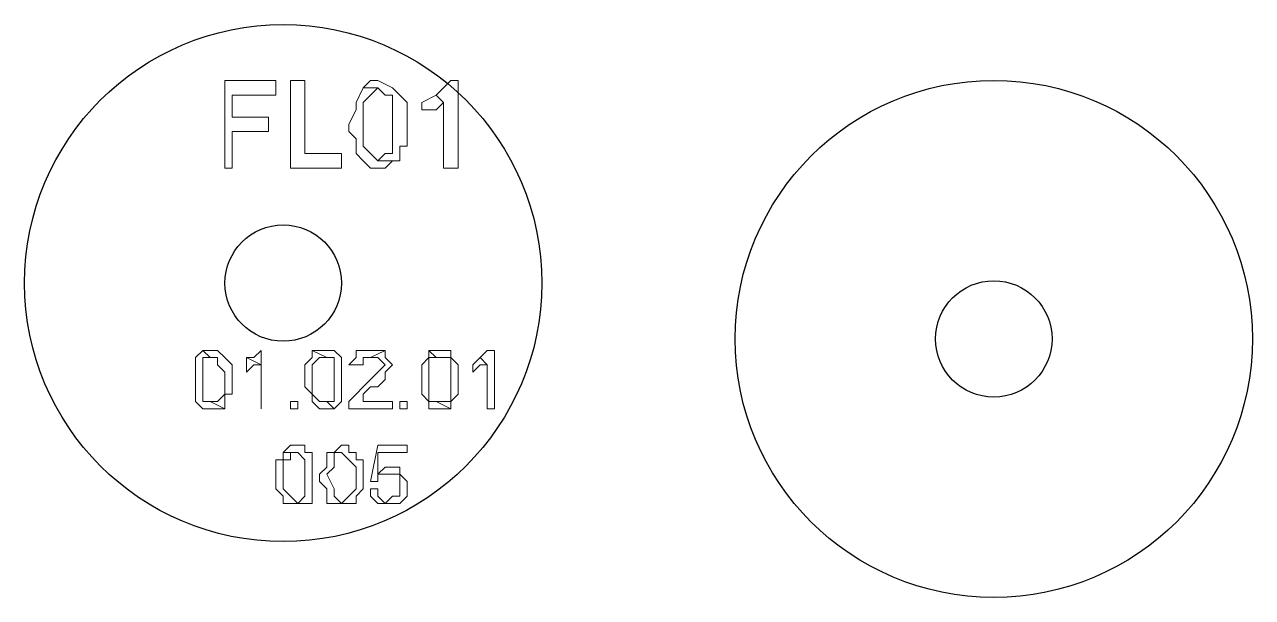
# Model space of a CAD drawing. Header units: millimetres. Extents: x 977 to 12288, y -94 to 5752.
# Drawn here: x 2786.63 to 2834.1, y 4410.48 to 4432.64 of the extents above; entities that cross this region are included whole.
import ezdxf

# ---------------------------------------------------------------- set-up
doc = ezdxf.new("R2010")
doc.units = ezdxf.units.MM

msp = doc.modelspace()

# ---------------------------------------------------------------- linework, layer by layer
at = {"color": 4, "lineweight": 0}
for points in [[(2796.33992618, 4430.4706714), (2794.36567149, 4430.4706714), (2794.36567149, 4427.08623479), (2794.64770788, 4427.08623479), (2794.64770788, 4428.49641671), (2796.0578898, 4428.49641671), (2796.0578898, 4429.06048948), (2794.64770788, 4429.06048948), (2794.64770788, 4429.90659863), (2796.33992618, 4429.90659863)], [(2797.46807172, 4430.4706714), (2796.90399895, 4430.4706714), (2796.90399895, 4427.08623479), (2798.87825364, 4427.08623479), (2798.87825364, 4427.65030756), (2797.46807172, 4427.65030756)], [(2799.72436279, 4430.18863501), (2799.72436279, 4430.18863501), (2799.44232641, 4429.62456224), (2799.44232641, 4429.62456224), (2799.44232641, 4429.34252586), (2799.16029003, 4428.77845309), (2799.16029003, 4428.49641671), (2799.44232641, 4428.21438032), (2799.44232641, 4427.65030756), (2799.72436279, 4427.36827117), (2800.00639918, 4427.08623479), (2800.28843556, 4427.08623479), (2800.57047195, 4427.08623479), (2800.85250833, 4427.36827117), (2800.28843556, 4427.36827117), (2800.28843556, 4427.36827117), (2800.00639918, 4427.65030756), (2799.72436279, 4427.93234394), (2799.72436279, 4428.21438032), (2799.72436279, 4428.77845309), (2799.72436279, 4429.06048948), (2799.72436279, 4429.62456224), (2800.00639918, 4429.90659863), (2800.00639918, 4429.90659863), (2800.28843556, 4430.18863501)], [(2800.28843556, 4430.4706714), (2800.00639918, 4430.4706714), (2799.72436279, 4430.18863501), (2800.28843556, 4430.18863501), (2800.57047195, 4429.90659863), (2800.85250833, 4429.90659863), (2800.85250833, 4429.62456224), (2800.85250833, 4429.34252586), (2800.85250833, 4428.77845309), (2800.85250833, 4428.49641671), (2800.85250833, 4427.93234394), (2800.85250833, 4427.65030756), (2800.57047195, 4427.65030756), (2800.28843556, 4427.36827117), (2800.85250833, 4427.36827117), (2801.13454471, 4427.36827117), (2801.13454471, 4427.93234394), (2801.4165811, 4427.93234394), (2801.4165811, 4428.21438032), (2801.4165811, 4428.77845309), (2801.4165811, 4429.06048948), (2801.4165811, 4429.62456224), (2801.4165811, 4429.62456224), (2801.13454471, 4429.90659863), (2801.13454471, 4429.90659863), (2800.85250833, 4430.18863501), (2800.85250833, 4430.18863501)], [(2803.39083579, 4430.4706714), (2803.1087994, 4430.4706714), (2802.82676302, 4430.18863501), (2802.54472663, 4429.90659863), (2802.54472663, 4429.90659863), (2802.82676302, 4429.62456224), (2802.82676302, 4427.08623479), (2803.39083579, 4427.08623479)], [(2802.54472663, 4429.90659863), (2801.98065387, 4429.62456224), (2801.98065387, 4429.34252586), (2801.98065387, 4429.34252586), (2802.54472663, 4429.34252586), (2802.54472663, 4429.34252586), (2802.82676302, 4429.62456224)], [(2793.51956234, 4420.03532518), (2793.23752596, 4419.7532888), (2793.23752596, 4419.47125242), (2793.23752596, 4419.47125242), (2793.23752596, 4419.18921603), (2793.23752596, 4418.90717965), (2793.23752596, 4418.90717965), (2793.23752596, 4418.62514326), (2793.23752596, 4418.34310688), (2793.23752596, 4418.0610705), (2793.51956234, 4417.77903411), (2793.80159873, 4417.77903411), (2794.08363511, 4417.77903411), (2794.36567149, 4417.77903411), (2793.80159873, 4418.0610705), (2793.80159873, 4418.0610705), (2793.51956234, 4418.0610705), (2793.51956234, 4418.34310688), (2793.51956234, 4418.62514326), (2793.51956234, 4418.90717965), (2793.51956234, 4419.18921603), (2793.51956234, 4419.47125242), (2793.51956234, 4419.7532888), (2793.51956234, 4419.7532888), (2793.80159873, 4419.7532888)], [(2793.80159873, 4420.03532518), (2793.80159873, 4420.03532518), (2793.51956234, 4420.03532518), (2793.80159873, 4419.7532888), (2793.80159873, 4419.7532888), (2794.08363511, 4419.7532888), (2794.08363511, 4419.47125242), (2794.36567149, 4419.18921603), (2794.36567149, 4418.90717965), (2794.36567149, 4418.62514326), (2794.36567149, 4418.34310688), (2794.08363511, 4418.0610705), (2794.08363511, 4418.0610705), (2793.80159873, 4418.0610705), (2794.36567149, 4417.77903411), (2794.36567149, 4418.0610705), (2794.36567149, 4418.34310688), (2794.64770788, 4418.34310688), (2794.64770788, 4418.62514326), (2794.64770788, 4418.90717965), (2794.64770788, 4419.18921603), (2794.64770788, 4419.47125242), (2794.64770788, 4419.47125242), (2794.36567149, 4419.7532888), (2794.36567149, 4419.7532888), (2794.08363511, 4420.03532518), (2794.08363511, 4420.03532518)], [(2795.77585342, 4420.03532518), (2795.77585342, 4420.03532518), (2795.77585342, 4420.03532518), (2795.49381703, 4419.7532888), (2795.21178065, 4419.7532888), (2795.77585342, 4419.47125242), (2795.77585342, 4417.77903411), (2795.77585342, 4417.77903411)], [(2795.21178065, 4419.7532888), (2795.21178065, 4419.47125242), (2795.21178065, 4419.18921603), (2795.21178065, 4419.18921603), (2795.49381703, 4419.47125242), (2795.49381703, 4419.47125242), (2795.77585342, 4419.47125242)], [(2797.7501081, 4420.03532518), (2797.7501081, 4419.7532888), (2797.46807172, 4419.47125242), (2797.46807172, 4419.47125242), (2797.46807172, 4419.18921603), (2797.46807172, 4418.90717965), (2797.46807172, 4418.90717965), (2797.46807172, 4418.62514326), (2797.7501081, 4418.34310688), (2797.7501081, 4418.0610705), (2798.03214449, 4417.77903411), (2798.31418087, 4417.77903411), (2798.31418087, 4417.77903411), (2798.59621726, 4417.77903411), (2798.31418087, 4418.0610705), (2798.03214449, 4418.0610705), (2798.03214449, 4418.0610705), (2797.7501081, 4418.34310688), (2797.7501081, 4418.62514326), (2797.7501081, 4418.90717965), (2797.7501081, 4419.18921603), (2797.7501081, 4419.47125242), (2798.03214449, 4419.7532888), (2798.03214449, 4419.7532888), (2798.31418087, 4419.7532888)], [(2798.31418087, 4420.03532518), (2798.03214449, 4420.03532518), (2797.7501081, 4420.03532518), (2798.31418087, 4419.7532888), (2798.31418087, 4419.7532888), (2798.59621726, 4419.7532888), (2798.59621726, 4419.47125242), (2798.59621726, 4419.18921603), (2798.59621726, 4418.90717965), (2798.59621726, 4418.62514326), (2798.59621726, 4418.34310688), (2798.59621726, 4418.0610705), (2798.59621726, 4418.0610705), (2798.31418087, 4418.0610705), (2798.59621726, 4417.77903411), (2798.87825364, 4418.0610705), (2798.87825364, 4418.34310688), (2798.87825364, 4418.34310688), (2798.87825364, 4418.62514326), (2798.87825364, 4418.90717965), (2798.87825364, 4419.18921603), (2798.87825364, 4419.47125242), (2798.87825364, 4419.47125242), (2798.87825364, 4419.7532888), (2798.87825364, 4419.7532888), (2798.59621726, 4420.03532518), (2798.59621726, 4420.03532518)], [(2800.57047195, 4420.03532518), (2800.00639918, 4419.7532888), (2800.00639918, 4419.7532888), (2800.28843556, 4419.7532888), (2800.28843556, 4419.7532888), (2800.57047195, 4419.47125242), (2800.57047195, 4419.47125242), (2800.28843556, 4419.18921603), (2800.28843556, 4419.18921603), (2800.00639918, 4418.90717965), (2799.72436279, 4418.62514326), (2799.72436279, 4418.62514326), (2799.44232641, 4418.34310688), (2799.44232641, 4418.34310688), (2799.16029003, 4418.0610705), (2799.16029003, 4417.77903411), (2800.85250833, 4417.77903411), (2800.85250833, 4418.0610705), (2799.72436279, 4418.0610705), (2799.72436279, 4418.34310688), (2799.72436279, 4418.34310688), (2800.00639918, 4418.62514326), (2800.00639918, 4418.62514326), (2800.28843556, 4418.62514326), (2800.57047195, 4418.90717965), (2800.57047195, 4418.90717965), (2800.57047195, 4419.18921603), (2800.85250833, 4419.47125242), (2800.57047195, 4419.7532888)], [(2800.00639918, 4420.03532518), (2799.72436279, 4420.03532518), (2799.44232641, 4420.03532518), (2799.44232641, 4419.7532888), (2799.16029003, 4419.47125242), (2799.44232641, 4419.47125242), (2799.72436279, 4419.47125242), (2799.72436279, 4419.7532888), (2799.72436279, 4419.7532888), (2800.00639918, 4419.7532888), (2800.57047195, 4420.03532518), (2800.28843556, 4420.03532518)], [(2802.26269025, 4420.03532518), (2802.26269025, 4419.7532888), (2801.98065387, 4419.47125242), (2801.98065387, 4419.47125242), (2801.98065387, 4419.18921603), (2801.98065387, 4418.90717965), (2801.98065387, 4418.90717965), (2801.98065387, 4418.62514326), (2801.98065387, 4418.34310688), (2802.26269025, 4418.0610705), (2802.26269025, 4417.77903411), (2802.54472663, 4417.77903411), (2802.82676302, 4417.77903411), (2803.1087994, 4417.77903411), (2802.54472663, 4418.0610705), (2802.54472663, 4418.0610705), (2802.26269025, 4418.0610705), (2802.26269025, 4418.34310688), (2802.26269025, 4418.62514326), (2802.26269025, 4418.90717965), (2802.26269025, 4419.18921603), (2802.26269025, 4419.47125242), (2802.26269025, 4419.7532888), (2802.26269025, 4419.7532888), (2802.54472663, 4419.7532888)], [(2802.54472663, 4420.03532518), (2802.54472663, 4420.03532518), (2802.26269025, 4420.03532518), (2802.54472663, 4419.7532888), (2802.82676302, 4419.7532888), (2803.1087994, 4419.7532888), (2803.1087994, 4419.47125242), (2803.1087994, 4419.18921603), (2803.1087994, 4418.90717965), (2803.1087994, 4418.62514326), (2803.1087994, 4418.34310688), (2803.1087994, 4418.0610705), (2802.82676302, 4418.0610705), (2802.54472663, 4418.0610705), (2803.1087994, 4417.77903411), (2803.1087994, 4418.0610705), (2803.39083579, 4418.34310688), (2803.39083579, 4418.34310688), (2803.39083579, 4418.62514326), (2803.39083579, 4418.90717965), (2803.39083579, 4419.18921603), (2803.39083579, 4419.47125242), (2803.39083579, 4419.47125242), (2803.1087994, 4419.7532888), (2803.1087994, 4419.7532888), (2803.1087994, 4420.03532518), (2802.82676302, 4420.03532518)], [(2804.23694494, 4419.7532888), (2803.95490856, 4419.47125242), (2803.95490856, 4419.18921603), (2803.95490856, 4419.18921603), (2804.23694494, 4419.47125242), (2804.23694494, 4419.47125242), (2804.51898132, 4419.47125242)], [(2804.80101771, 4420.03532518), (2804.51898132, 4420.03532518), (2804.51898132, 4420.03532518), (2804.23694494, 4419.7532888), (2804.23694494, 4419.7532888), (2804.51898132, 4419.47125242), (2804.51898132, 4417.77903411), (2804.80101771, 4417.77903411)], [(2796.90399895, 4417.77903411), (2796.90399895, 4418.0610705), (2797.18603534, 4418.0610705), (2797.18603534, 4417.77903411), (2796.90399895, 4417.77903411)], [(2801.13454471, 4417.77903411), (2801.13454471, 4418.0610705), (2801.4165811, 4418.0610705), (2801.4165811, 4417.77903411), (2801.13454471, 4417.77903411)], [(2797.18603534, 4416.36885219), (2796.90399895, 4416.36885219), (2796.62196257, 4416.08681581), (2797.18603534, 4416.08681581), (2797.18603534, 4416.08681581), (2797.46807172, 4415.80477942), (2797.46807172, 4415.80477942), (2797.46807172, 4415.52274304), (2797.46807172, 4415.24070665), (2797.46807172, 4414.95867027), (2797.46807172, 4414.67663389), (2797.46807172, 4414.3945975), (2797.46807172, 4414.3945975), (2797.18603534, 4414.11256112), (2797.46807172, 4414.11256112), (2797.7501081, 4414.11256112), (2797.7501081, 4414.3945975), (2797.7501081, 4414.3945975), (2797.7501081, 4414.67663389), (2797.7501081, 4415.24070665), (2797.7501081, 4415.52274304), (2797.7501081, 4415.80477942), (2797.7501081, 4415.80477942), (2797.7501081, 4416.08681581), (2797.7501081, 4416.08681581), (2797.46807172, 4416.08681581), (2797.46807172, 4416.36885219)], [(2798.87825364, 4416.36885219), (2798.87825364, 4416.36885219), (2798.59621726, 4416.08681581), (2798.87825364, 4416.08681581), (2798.87825364, 4416.08681581), (2799.16029003, 4415.80477942), (2799.16029003, 4415.80477942), (2799.44232641, 4415.52274304), (2799.44232641, 4415.24070665), (2799.44232641, 4414.95867027), (2799.44232641, 4414.67663389), (2799.16029003, 4414.3945975), (2799.16029003, 4414.3945975), (2798.87825364, 4414.11256112), (2799.44232641, 4414.11256112), (2799.44232641, 4414.11256112), (2799.44232641, 4414.3945975), (2799.44232641, 4414.3945975), (2799.72436279, 4414.67663389), (2799.72436279, 4415.24070665), (2799.72436279, 4415.52274304), (2799.72436279, 4415.80477942), (2799.44232641, 4415.80477942), (2799.44232641, 4416.08681581), (2799.44232641, 4416.08681581), (2799.16029003, 4416.08681581), (2799.16029003, 4416.36885219)], [(2801.4165811, 4416.36885219), (2800.28843556, 4416.36885219), (2800.00639918, 4414.95867027), (2800.28843556, 4414.95867027), (2800.28843556, 4415.24070665), (2800.57047195, 4415.24070665), (2801.13454471, 4415.24070665), (2800.28843556, 4415.24070665), (2800.28843556, 4416.08681581), (2801.4165811, 4416.08681581)], [(2796.62196257, 4416.08681581), (2796.62196257, 4416.08681581), (2796.62196257, 4415.80477942), (2796.33992618, 4415.80477942), (2796.33992618, 4415.52274304), (2796.33992618, 4415.24070665), (2796.33992618, 4414.95867027), (2796.33992618, 4414.67663389), (2796.62196257, 4414.3945975), (2796.62196257, 4414.11256112), (2796.90399895, 4414.11256112), (2797.18603534, 4414.11256112), (2797.18603534, 4414.11256112), (2797.46807172, 4414.11256112), (2797.18603534, 4414.11256112), (2797.18603534, 4414.11256112), (2796.90399895, 4414.3945975), (2796.90399895, 4414.3945975), (2796.62196257, 4414.67663389), (2796.62196257, 4415.24070665), (2796.62196257, 4415.52274304), (2796.62196257, 4415.80477942), (2796.90399895, 4415.80477942), (2796.90399895, 4416.08681581), (2797.18603534, 4416.08681581)], [(2798.59621726, 4416.08681581), (2798.31418087, 4416.08681581), (2798.31418087, 4415.80477942), (2798.31418087, 4415.80477942), (2798.31418087, 4415.52274304), (2798.03214449, 4415.24070665), (2798.03214449, 4414.95867027), (2798.31418087, 4414.67663389), (2798.31418087, 4414.3945975), (2798.31418087, 4414.11256112), (2798.59621726, 4414.11256112), (2798.87825364, 4414.11256112), (2799.16029003, 4414.11256112), (2799.44232641, 4414.11256112), (2798.87825364, 4414.11256112), (2798.87825364, 4414.11256112), (2798.59621726, 4414.3945975), (2798.59621726, 4414.3945975), (2798.59621726, 4414.67663389), (2798.31418087, 4415.24070665), (2798.59621726, 4415.52274304), (2798.59621726, 4415.80477942), (2798.59621726, 4415.80477942), (2798.59621726, 4416.08681581), (2798.87825364, 4416.08681581)], [(2800.85250833, 4415.52274304), (2800.57047195, 4415.52274304), (2800.28843556, 4415.24070665), (2801.13454471, 4415.24070665), (2801.13454471, 4415.52274304)], [(2801.13454471, 4415.24070665), (2800.57047195, 4415.24070665), (2800.85250833, 4415.24070665), (2801.13454471, 4415.24070665), (2801.13454471, 4414.95867027), (2801.13454471, 4414.67663389), (2801.13454471, 4414.67663389), (2801.13454471, 4414.3945975), (2800.85250833, 4414.3945975), (2800.57047195, 4414.11256112), (2800.28843556, 4414.11256112), (2800.28843556, 4414.11256112), (2800.57047195, 4414.11256112), (2800.85250833, 4414.11256112), (2801.13454471, 4414.11256112), (2801.13454471, 4414.11256112), (2801.4165811, 4414.3945975), (2801.4165811, 4414.67663389), (2801.4165811, 4414.95867027)], [(2800.28843556, 4414.67663389), (2800.00639918, 4414.67663389), (2800.00639918, 4414.3945975), (2800.28843556, 4414.11256112), (2800.57047195, 4414.11256112), (2800.57047195, 4414.11256112), (2800.28843556, 4414.3945975), (2800.28843556, 4414.3945975)]]:
    msp.add_lwpolyline(points, close=True, dxfattribs=at)
for centre, radius in [((2796.6261319, 4422.63684212), 10), ((2824.1027332, 4420.47698035), 10), ((2796.6261319, 4422.63684212), 2.25), ((2824.1027332, 4420.47698035), 2.25)]:
    msp.add_circle(centre, radius)

doc.saveas('drawing.dxf')
